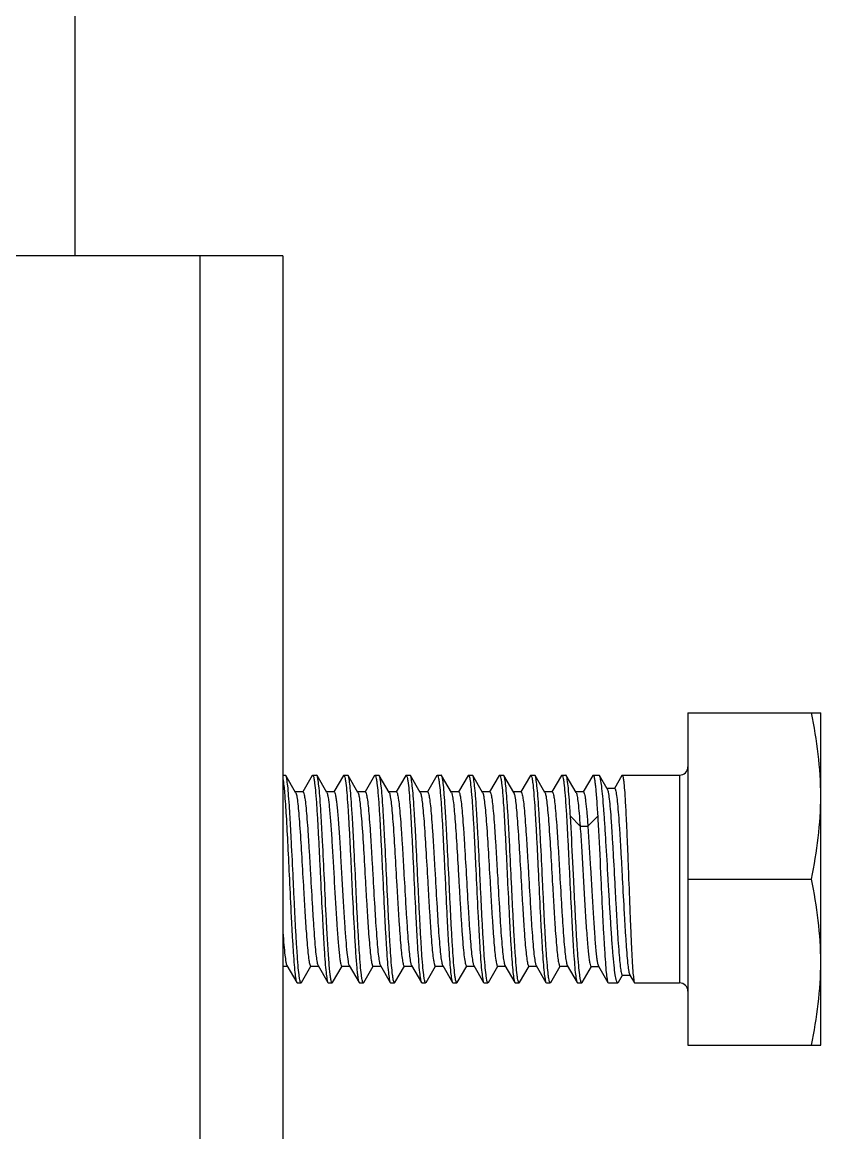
# Model space of a CAD drawing. Extents: x -1396510 to 1250330, y -1892470 to 1623980.
# Drawn here: x -1160316.3 to -1160133.3, y -62091 to -61836.6 of the extents above; entities that cross this region are included whole.
import ezdxf

# ---------------------------------------------------------------- set-up
doc = ezdxf.new("R2010")
doc.units = 0
doc.header["$LTSCALE"] = 1000
doc.header["$MEASUREMENT"] = 0

msp = doc.modelspace()

# ---------------------------------------------------------------- linework, layer by layer
at = {"linetype": 'Continuous'}
for p, q in [((-1160304.19, -61890.08), (-1160304.19, -61664.71)), ((-1160256.59, -61890.08), (-1160451.74, -61890.08)), ((-1160275.63, -61890.08), (-1160275.63, -63356.1)), ((-1160256.59, -61890.08), (-1160256.59, -63356.1)), ((-1160163.78, -61994.8), (-1160163.78, -62070.95)), ((-1160163.78, -61994.8), (-1160133.32, -61994.8)), ((-1160133.32, -62070.95), (-1160133.32, -61994.8)), ((-1160256.59, -62009.08), (-1160256, -62009.08)), ((-1160255.9, -62009.16), (-1160256, -62009.08)), ((-1160253.66, -62013.03), (-1160255.9, -62009.16)), ((-1160249.85, -62009.16), (-1160252.04, -62012.93)), ((-1160249.85, -62009.16), (-1160249.75, -62009.08)), ((-1160249.75, -62009.08), (-1160248.86, -62009.08)), ((-1160248.77, -62009.16), (-1160248.86, -62009.08)), ((-1160246.52, -62013.03), (-1160248.77, -62009.16)), ((-1160242.71, -62009.16), (-1160244.9, -62012.93)), ((-1160242.71, -62009.16), (-1160242.61, -62009.08)), ((-1160242.61, -62009.08), (-1160241.72, -62009.08)), ((-1160241.63, -62009.16), (-1160241.72, -62009.08)), ((-1160239.38, -62013.03), (-1160241.63, -62009.16)), ((-1160235.57, -62009.16), (-1160237.76, -62012.93)), ((-1160235.57, -62009.16), (-1160235.47, -62009.08)), ((-1160235.47, -62009.08), (-1160234.58, -62009.08)), ((-1160234.49, -62009.16), (-1160234.58, -62009.08)), ((-1160232.24, -62013.03), (-1160234.49, -62009.16)), ((-1160228.43, -62009.16), (-1160230.62, -62012.93)), ((-1160228.43, -62009.16), (-1160228.33, -62009.08)), ((-1160228.33, -62009.08), (-1160227.44, -62009.08)), ((-1160227.35, -62009.16), (-1160227.44, -62009.08)), ((-1160225.1, -62013.03), (-1160227.35, -62009.16)), ((-1160221.29, -62009.16), (-1160223.48, -62012.93)), ((-1160221.29, -62009.16), (-1160221.19, -62009.08)), ((-1160221.19, -62009.08), (-1160220.3, -62009.08)), ((-1160217.96, -62013.03), (-1160220.21, -62009.16)), ((-1160214.15, -62009.16), (-1160216.35, -62012.93)), ((-1160214.15, -62009.16), (-1160214.06, -62009.08)), ((-1160214.06, -62009.08), (-1160213.16, -62009.08)), ((-1160213.07, -62009.16), (-1160213.16, -62009.08)), ((-1160210.82, -62013.03), (-1160213.07, -62009.16)), ((-1160207.01, -62009.16), (-1160209.21, -62012.93)), ((-1160207.01, -62009.16), (-1160206.92, -62009.08)), ((-1160206.92, -62009.08), (-1160206.02, -62009.08)), ((-1160205.93, -62009.16), (-1160206.02, -62009.08)), ((-1160203.68, -62013.03), (-1160205.93, -62009.16)), ((-1160199.87, -62009.16), (-1160202.07, -62012.93)), ((-1160199.87, -62009.16), (-1160199.78, -62009.08)), ((-1160199.78, -62009.08), (-1160198.88, -62009.08)), ((-1160198.79, -62009.16), (-1160198.88, -62009.08)), ((-1160196.54, -62013.03), (-1160198.79, -62009.16)), ((-1160192.73, -62009.16), (-1160194.93, -62012.93)), ((-1160192.73, -62009.16), (-1160192.64, -62009.08)), ((-1160192.64, -62009.08), (-1160191.74, -62009.08)), ((-1160189.4, -62013.03), (-1160191.65, -62009.16)), ((-1160185.59, -62009.16), (-1160187.79, -62012.93)), ((-1160185.59, -62009.16), (-1160185.5, -62009.08)), ((-1160185.5, -62009.08), (-1160184.14, -62009.08)), ((-1160184.02, -62009.18), (-1160184.14, -62009.08)), ((-1160182.25, -62012.23), (-1160184.02, -62009.18)), ((-1160178.88, -62009.13), (-1160180.63, -62012.14)), ((-1160178.88, -62009.13), (-1160178.82, -62009.08)), ((-1160178.82, -62009.08), (-1160165.68, -62009.08)), ((-1160165.68, -62009.08), (-1160165.68, -62056.67)), ((-1160180.58, -62012.14), (-1160182.31, -62012.14)), ((-1160251.99, -62012.93), (-1160253.72, -62012.93)), ((-1160253.66, -62013.03), (-1160253.6, -62013.16)), ((-1160244.85, -62012.93), (-1160246.58, -62012.93)), ((-1160237.71, -62012.93), (-1160239.44, -62012.93)), ((-1160239.38, -62013.03), (-1160239.33, -62013.15)), ((-1160230.57, -62012.93), (-1160232.3, -62012.93)), ((-1160232.24, -62013.03), (-1160232.19, -62013.14)), ((-1160223.43, -62012.93), (-1160225.16, -62012.93)), ((-1160225.1, -62013.03), (-1160225.05, -62013.14)), ((-1160216.29, -62012.93), (-1160218.02, -62012.93)), ((-1160209.15, -62012.93), (-1160210.88, -62012.93)), ((-1160210.82, -62013.03), (-1160210.78, -62013.13)), ((-1160202.01, -62012.93), (-1160203.74, -62012.93)), ((-1160203.68, -62013.03), (-1160203.64, -62013.12)), ((-1160194.87, -62012.93), (-1160196.6, -62012.93)), ((-1160196.54, -62013.03), (-1160196.5, -62013.12)), ((-1160187.73, -62012.93), (-1160189.46, -62012.93)), ((-1160190.7, -62018.47), (-1160188.47, -62020.8)), ((-1160186.69, -62020.8), (-1160184.45, -62018.47)), ((-1160188.47, -62020.8), (-1160186.69, -62020.8)), ((-1160218.52, -62032.87), (-1160218.58, -62031.58)), ((-1160212.33, -62031.58), (-1160212.27, -62032.87)), ((-1160163.78, -62032.87), (-1160135.46, -62032.87)), ((-1160256.59, -62052.82), (-1160255.61, -62052.82)), ((-1160255.67, -62052.72), (-1160253.42, -62056.59)), ((-1160252.33, -62056.59), (-1160250.15, -62052.82)), ((-1160250.2, -62052.82), (-1160248.47, -62052.82)), ((-1160248.53, -62052.72), (-1160246.28, -62056.59)), ((-1160245.2, -62056.59), (-1160243.01, -62052.82)), ((-1160243.06, -62052.82), (-1160241.33, -62052.82)), ((-1160241.39, -62052.72), (-1160239.14, -62056.59)), ((-1160238.06, -62056.59), (-1160235.87, -62052.82)), ((-1160235.92, -62052.82), (-1160234.19, -62052.82)), ((-1160234.25, -62052.72), (-1160232, -62056.59)), ((-1160230.92, -62056.59), (-1160228.73, -62052.82)), ((-1160228.78, -62052.82), (-1160227.05, -62052.82)), ((-1160227.11, -62052.72), (-1160224.86, -62056.59)), ((-1160223.78, -62056.59), (-1160221.59, -62052.82)), ((-1160221.64, -62052.82), (-1160219.92, -62052.82)), ((-1160219.97, -62052.72), (-1160217.72, -62056.59)), ((-1160216.64, -62056.59), (-1160214.45, -62052.82)), ((-1160214.5, -62052.82), (-1160212.78, -62052.82)), ((-1160212.83, -62052.72), (-1160210.58, -62056.59)), ((-1160209.5, -62056.59), (-1160207.31, -62052.82)), ((-1160207.37, -62052.82), (-1160205.64, -62052.82)), ((-1160205.69, -62052.72), (-1160203.44, -62056.59)), ((-1160202.36, -62056.59), (-1160200.17, -62052.82)), ((-1160200.23, -62052.82), (-1160198.5, -62052.82)), ((-1160198.55, -62052.72), (-1160196.3, -62056.59)), ((-1160195.22, -62056.59), (-1160193.03, -62052.82)), ((-1160193.09, -62052.82), (-1160191.36, -62052.82)), ((-1160191.41, -62052.72), (-1160189.16, -62056.59)), ((-1160187.99, -62056.58), (-1160185.88, -62052.95)), ((-1160185.94, -62052.95), (-1160184.21, -62052.95)), ((-1160184.27, -62052.86), (-1160182.09, -62056.6)), ((-1160179.7, -62056.54), (-1160178.74, -62054.9)), ((-1160178.78, -62054.87), (-1160177.05, -62054.87)), ((-1160177.1, -62054.79), (-1160177.05, -62054.87)), ((-1160177.05, -62054.87), (-1160176.03, -62056.63)), ((-1160253.42, -62056.59), (-1160253.32, -62056.67)), ((-1160253.32, -62056.67), (-1160252.43, -62056.67)), ((-1160252.33, -62056.59), (-1160252.43, -62056.67)), ((-1160246.28, -62056.59), (-1160246.18, -62056.67)), ((-1160246.18, -62056.67), (-1160245.29, -62056.67)), ((-1160245.2, -62056.59), (-1160245.29, -62056.67)), ((-1160239.14, -62056.59), (-1160239.04, -62056.67)), ((-1160239.04, -62056.67), (-1160238.15, -62056.67)), ((-1160238.06, -62056.59), (-1160238.15, -62056.67)), ((-1160232, -62056.59), (-1160231.9, -62056.67)), ((-1160231.9, -62056.67), (-1160231.01, -62056.67)), ((-1160230.92, -62056.59), (-1160231.01, -62056.67)), ((-1160224.86, -62056.59), (-1160224.76, -62056.67)), ((-1160224.76, -62056.67), (-1160223.87, -62056.67)), ((-1160223.78, -62056.59), (-1160223.87, -62056.67)), ((-1160217.72, -62056.59), (-1160217.62, -62056.67)), ((-1160217.62, -62056.67), (-1160216.73, -62056.67)), ((-1160216.64, -62056.59), (-1160216.73, -62056.67)), ((-1160210.58, -62056.59), (-1160210.49, -62056.67)), ((-1160210.49, -62056.67), (-1160209.59, -62056.67)), ((-1160209.5, -62056.59), (-1160209.59, -62056.67)), ((-1160203.44, -62056.59), (-1160203.35, -62056.67)), ((-1160203.35, -62056.67), (-1160202.45, -62056.67)), ((-1160202.36, -62056.59), (-1160202.45, -62056.67)), ((-1160196.3, -62056.59), (-1160196.21, -62056.67)), ((-1160196.21, -62056.67), (-1160195.31, -62056.67)), ((-1160195.22, -62056.59), (-1160195.31, -62056.67)), ((-1160189.16, -62056.59), (-1160189.07, -62056.67)), ((-1160189.07, -62056.67), (-1160188.1, -62056.67)), ((-1160187.99, -62056.58), (-1160188.1, -62056.67)), ((-1160182.09, -62056.6), (-1160182, -62056.67)), ((-1160182, -62056.67), (-1160179.85, -62056.67)), ((-1160179.7, -62056.54), (-1160179.85, -62056.67)), ((-1160176.03, -62056.63), (-1160175.98, -62056.67)), ((-1160175.98, -62056.67), (-1160165.68, -62056.67)), ((-1160163.78, -62070.95), (-1160133.32, -62070.95))]:
    msp.add_line(p, q, dxfattribs=at)
for centre, start, end in [((-1160165.68, -62007.17), 270, 0), ((-1160165.68, -62058.58), 0, 90)]:
    msp.add_arc(centre, 1.9, start, end, dxfattribs=at)
for points in [[(-1160133.32, -62013.84), (-1160133.32, -62007.45), (-1160134.15, -62001.05), (-1160135.46, -61994.8)], [(-1160135.46, -62032.87), (-1160134.15, -62026.62), (-1160133.32, -62020.22), (-1160133.32, -62013.84)], [(-1160133.32, -62051.91), (-1160133.32, -62045.53), (-1160134.15, -62039.12), (-1160135.46, -62032.87)], [(-1160135.46, -62070.95), (-1160134.15, -62064.7), (-1160133.32, -62058.3), (-1160133.32, -62051.91)]]:
    msp.add_open_spline(points, degree=3, dxfattribs=at)
for points, knots in [([(-1160256.59, -62009.89), (-1160256.4, -62010.95), (-1160256.16, -62013.79), (-1160255.8, -62018.91), (-1160255.46, -62025.5), (-1160255.23, -62030.33), (-1160255.11, -62032.87)], [0, 0, 0, 0, 0.140058, 0.370691, 0.667791, 1, 1, 1, 1]), ([(-1160254.21, -62032.87), (-1160254.35, -62029.99), (-1160254.55, -62025.79), (-1160254.84, -62020.42), (-1160255.04, -62016.94), (-1160255.25, -62014.01), (-1160255.43, -62011.73), (-1160255.65, -62010.2), (-1160255.77, -62009.39), (-1160255.9, -62009.16)], [0, 0, 0, 0, 0.363957, 0.530228, 0.678248, 0.80294, 0.900058, 0.966367, 1, 1, 1, 1]), ([(-1160249.75, -62009.08), (-1160249.7, -62009.08), (-1160249.59, -62009.27), (-1160249.51, -62009.59), (-1160249.4, -62010.18), (-1160249.24, -62011.35), (-1160249.05, -62013.34), (-1160248.84, -62016.26), (-1160248.62, -62019.82), (-1160248.41, -62023.88), (-1160248.19, -62028.29), (-1160248.04, -62031.33), (-1160247.97, -62032.87)], [0, 0, 0, 0, 0.006677, 0.021736, 0.045902, 0.079117, 0.171507, 0.295565, 0.446598, 0.618848, 0.805696, 1, 1, 1, 1]), ([(-1160247.07, -62032.87), (-1160247.21, -62029.99), (-1160247.41, -62025.79), (-1160247.7, -62020.42), (-1160247.9, -62016.94), (-1160248.11, -62014.01), (-1160248.3, -62011.73), (-1160248.52, -62010.2), (-1160248.63, -62009.39), (-1160248.77, -62009.16)], [0, 0, 0, 0, 0.363958, 0.530225, 0.678245, 0.80294, 0.90006, 0.966367, 1, 1, 1, 1]), ([(-1160242.61, -62009.08), (-1160242.56, -62009.08), (-1160242.46, -62009.27), (-1160242.37, -62009.59), (-1160242.26, -62010.18), (-1160242.1, -62011.35), (-1160241.91, -62013.34), (-1160241.7, -62016.26), (-1160241.48, -62019.82), (-1160241.27, -62023.88), (-1160241.05, -62028.29), (-1160240.9, -62031.33), (-1160240.83, -62032.87)], [0, 0, 0, 0, 0.006686, 0.021758, 0.045933, 0.079154, 0.171555, 0.295617, 0.446646, 0.618881, 0.805711, 1, 1, 1, 1]), ([(-1160239.93, -62032.87), (-1160240.07, -62029.99), (-1160240.27, -62025.79), (-1160240.56, -62020.42), (-1160240.76, -62016.94), (-1160240.97, -62014.01), (-1160241.16, -62011.73), (-1160241.38, -62010.2), (-1160241.49, -62009.39), (-1160241.63, -62009.16)], [0, 0, 0, 0, 0.363963, 0.530225, 0.678242, 0.802937, 0.90006, 0.966368, 1, 1, 1, 1]), ([(-1160235.47, -62009.08), (-1160235.42, -62009.08), (-1160235.32, -62009.27), (-1160235.23, -62009.59), (-1160235.12, -62010.18), (-1160234.96, -62011.35), (-1160234.77, -62013.34), (-1160234.56, -62016.26), (-1160234.34, -62019.82), (-1160234.13, -62023.88), (-1160233.91, -62028.29), (-1160233.76, -62031.33), (-1160233.69, -62032.87)], [0, 0, 0, 0, 0.006697, 0.021779, 0.045964, 0.079195, 0.171609, 0.295674, 0.446694, 0.618911, 0.805729, 1, 1, 1, 1]), ([(-1160232.79, -62032.87), (-1160232.93, -62029.99), (-1160233.13, -62025.79), (-1160233.42, -62020.42), (-1160233.62, -62016.94), (-1160233.83, -62014.01), (-1160234.02, -62011.73), (-1160234.24, -62010.2), (-1160234.35, -62009.39), (-1160234.49, -62009.16)], [0, 0, 0, 0, 0.363962, 0.530226, 0.678239, 0.802933, 0.900057, 0.966368, 1, 1, 1, 1]), ([(-1160228.33, -62009.08), (-1160228.28, -62009.08), (-1160228.18, -62009.27), (-1160228.09, -62009.59), (-1160227.98, -62010.18), (-1160227.82, -62011.35), (-1160227.63, -62013.34), (-1160227.42, -62016.26), (-1160227.2, -62019.82), (-1160226.99, -62023.88), (-1160226.77, -62028.29), (-1160226.62, -62031.33), (-1160226.55, -62032.87)], [0, 0, 0, 0, 0.006676, 0.021733, 0.045899, 0.079113, 0.171508, 0.295569, 0.446596, 0.61884, 0.805693, 1, 1, 1, 1]), ([(-1160225.66, -62032.87), (-1160225.79, -62029.99), (-1160225.99, -62025.79), (-1160226.28, -62020.42), (-1160226.48, -62016.94), (-1160226.69, -62014.01), (-1160226.88, -62011.73), (-1160227.1, -62010.2), (-1160227.21, -62009.39), (-1160227.35, -62009.16)], [0, 0, 0, 0, 0.363961, 0.530225, 0.678245, 0.802939, 0.90006, 0.966367, 1, 1, 1, 1]), ([(-1160221.19, -62009.08), (-1160221.14, -62009.08), (-1160221.04, -62009.27), (-1160220.95, -62009.59), (-1160220.84, -62010.18), (-1160220.68, -62011.35), (-1160220.49, -62013.34), (-1160220.28, -62016.26), (-1160220.06, -62019.82), (-1160219.85, -62023.88), (-1160219.63, -62028.29), (-1160219.48, -62031.33), (-1160219.41, -62032.87)], [0, 0, 0, 0, 0.006689, 0.021763, 0.04594, 0.079164, 0.171568, 0.295631, 0.446657, 0.618886, 0.805714, 1, 1, 1, 1]), ([(-1160220.21, -62009.16), (-1160220.22, -62009.13), (-1160220.24, -62009.1), (-1160220.28, -62009.08), (-1160220.3, -62009.08)], [0, 0, 0, 0, 0.600612, 1, 1, 1, 1]), ([(-1160218.58, -62031.58), (-1160218.71, -62028.83), (-1160218.9, -62024.83), (-1160219.18, -62019.73), (-1160219.37, -62016.46), (-1160219.58, -62013.72), (-1160219.75, -62011.57), (-1160219.96, -62010.13), (-1160220.08, -62009.37), (-1160220.21, -62009.16)], [0, 0, 0, 0, 0.367266, 0.533405, 0.680662, 0.804347, 0.900563, 0.966339, 1, 1, 1, 1]), ([(-1160214.06, -62009.08), (-1160214, -62009.08), (-1160213.9, -62009.25), (-1160213.82, -62009.56), (-1160213.71, -62010.1), (-1160213.56, -62011.2), (-1160213.38, -62013.06), (-1160213.17, -62015.8), (-1160212.96, -62019.15), (-1160212.75, -62023), (-1160212.54, -62027.19), (-1160212.4, -62030.1), (-1160212.33, -62031.58)], [0, 0, 0, 0, 0.006689, 0.021571, 0.045424, 0.078208, 0.169526, 0.292465, 0.442701, 0.6149, 0.802905, 1, 1, 1, 1]), ([(-1160211.38, -62032.87), (-1160211.51, -62029.99), (-1160211.71, -62025.79), (-1160212, -62020.42), (-1160212.2, -62016.94), (-1160212.41, -62014.01), (-1160212.6, -62011.73), (-1160212.82, -62010.2), (-1160212.93, -62009.39), (-1160213.07, -62009.16)], [0, 0, 0, 0, 0.363957, 0.530226, 0.678247, 0.80294, 0.900059, 0.966367, 1, 1, 1, 1]), ([(-1160206.92, -62009.08), (-1160206.86, -62009.08), (-1160206.76, -62009.27), (-1160206.67, -62009.59), (-1160206.56, -62010.18), (-1160206.41, -62011.35), (-1160206.21, -62013.34), (-1160206, -62016.26), (-1160205.79, -62019.82), (-1160205.57, -62023.88), (-1160205.35, -62028.29), (-1160205.2, -62031.33), (-1160205.13, -62032.87)], [0, 0, 0, 0, 0.00668, 0.021743, 0.045911, 0.079128, 0.171521, 0.29558, 0.446613, 0.618858, 0.805701, 1, 1, 1, 1]), ([(-1160204.24, -62032.87), (-1160204.37, -62029.99), (-1160204.57, -62025.79), (-1160204.86, -62020.42), (-1160205.06, -62016.94), (-1160205.27, -62014.01), (-1160205.46, -62011.73), (-1160205.68, -62010.2), (-1160205.79, -62009.39), (-1160205.93, -62009.16)], [0, 0, 0, 0, 0.363959, 0.530225, 0.678245, 0.80294, 0.900061, 0.966367, 1, 1, 1, 1]), ([(-1160199.78, -62009.08), (-1160199.72, -62009.08), (-1160199.62, -62009.27), (-1160199.53, -62009.59), (-1160199.42, -62010.18), (-1160199.27, -62011.35), (-1160199.08, -62013.34), (-1160198.86, -62016.26), (-1160198.65, -62019.82), (-1160198.43, -62023.88), (-1160198.21, -62028.29), (-1160198.06, -62031.33), (-1160197.99, -62032.87)], [0, 0, 0, 0, 0.006689, 0.021764, 0.045941, 0.079165, 0.171569, 0.295632, 0.446659, 0.618889, 0.805716, 1, 1, 1, 1]), ([(-1160197.1, -62032.87), (-1160197.23, -62029.99), (-1160197.43, -62025.79), (-1160197.72, -62020.42), (-1160197.92, -62016.94), (-1160198.13, -62014.01), (-1160198.32, -62011.73), (-1160198.54, -62010.2), (-1160198.65, -62009.39), (-1160198.79, -62009.16)], [0, 0, 0, 0, 0.363963, 0.530225, 0.678242, 0.802937, 0.90006, 0.966368, 1, 1, 1, 1]), ([(-1160192.64, -62009.08), (-1160192.58, -62009.08), (-1160192.48, -62009.27), (-1160192.4, -62009.59), (-1160192.28, -62010.18), (-1160192.13, -62011.35), (-1160191.94, -62013.34), (-1160191.72, -62016.26), (-1160191.51, -62019.82), (-1160191.29, -62023.88), (-1160191.07, -62028.29), (-1160190.93, -62031.33), (-1160190.85, -62032.87)], [0, 0, 0, 0, 0.006697, 0.021779, 0.045964, 0.079194, 0.171609, 0.295674, 0.446694, 0.618911, 0.805729, 1, 1, 1, 1]), ([(-1160191.65, -62009.16), (-1160191.66, -62009.13), (-1160191.68, -62009.1), (-1160191.73, -62009.08), (-1160191.74, -62009.08)], [0, 0, 0, 0, 0.600476, 1, 1, 1, 1]), ([(-1160190.7, -62018.47), (-1160190.77, -62017.26), (-1160190.91, -62015.1), (-1160191.13, -62012.31), (-1160191.32, -62010.52), (-1160191.5, -62009.57), (-1160191.59, -62009.26), (-1160191.65, -62009.16)], [0, 0, 0, 0, 0.387446, 0.690986, 0.897716, 0.962073, 1, 1, 1, 1]), ([(-1160185.5, -62009.08), (-1160185.43, -62009.08), (-1160185.31, -62009.35), (-1160185.21, -62009.78), (-1160185.08, -62010.58), (-1160184.96, -62011.64), (-1160184.83, -62013), (-1160184.65, -62015.3), (-1160184.53, -62017.15), (-1160184.45, -62018.47)], [0, 0, 0, 0, 0.021546, 0.072917, 0.155846, 0.269667, 0.412995, 0.584026, 1, 1, 1, 1]), ([(-1160182.04, -62032.87), (-1160182.21, -62030.01), (-1160182.44, -62025.84), (-1160182.78, -62020.51), (-1160183.02, -62017.05), (-1160183.26, -62014.12), (-1160183.48, -62011.82), (-1160183.73, -62010.26), (-1160183.88, -62009.43), (-1160184.02, -62009.18)], [0, 0, 0, 0, 0.361155, 0.526427, 0.673911, 0.798642, 0.896457, 0.964179, 1, 1, 1, 1]), ([(-1160178.82, -62009.08), (-1160178.77, -62009.08), (-1160178.68, -62009.28), (-1160178.61, -62009.59), (-1160178.52, -62010.18), (-1160178.39, -62011.35), (-1160178.23, -62013.34), (-1160178.06, -62016.26), (-1160177.88, -62019.82), (-1160177.7, -62023.88), (-1160177.53, -62028.29), (-1160177.41, -62031.33), (-1160177.35, -62032.87)], [0, 0, 0, 0, 0.006203, 0.021073, 0.045141, 0.078305, 0.170688, 0.294821, 0.44599, 0.618417, 0.805472, 1, 1, 1, 1]), ([(-1160182.25, -62012.23), (-1160182.12, -62012.46), (-1160181.99, -62013.26), (-1160181.76, -62014.76), (-1160181.56, -62016.98), (-1160181.35, -62019.79), (-1160181.14, -62023.1), (-1160180.84, -62028.15), (-1160180.56, -62033.41), (-1160180.28, -62038.7), (-1160180.07, -62042.47), (-1160179.86, -62045.91), (-1160179.65, -62048.9), (-1160179.44, -62051.35), (-1160179.25, -62053.14), (-1160179.07, -62054.25), (-1160178.93, -62054.72), (-1160178.83, -62054.87), (-1160178.78, -62054.87)], [0, 0, 0, 0, 0.018844, 0.055045, 0.107437, 0.174076, 0.252464, 0.339678, 0.527511, 0.621285, 0.710453, 0.791854, 0.862644, 0.920393, 0.963178, 0.989688, 0.996707, 1, 1, 1, 1]), ([(-1160180.58, -62012.14), (-1160180.53, -62012.14), (-1160180.42, -62012.29), (-1160180.33, -62012.58), (-1160180.22, -62013.09), (-1160180.07, -62014.11), (-1160179.88, -62015.83), (-1160179.67, -62018.37), (-1160179.45, -62021.45), (-1160179.24, -62024.97), (-1160179.02, -62028.8), (-1160178.74, -62034.1), (-1160178.46, -62039.33), (-1160178.17, -62044.3), (-1160177.97, -62047.53), (-1160177.76, -62050.24), (-1160177.57, -62052.37), (-1160177.35, -62053.81), (-1160177.23, -62054.56), (-1160177.1, -62054.79)], [0, 0, 0, 0, 0.003488, 0.010904, 0.022688, 0.038824, 0.083607, 0.143647, 0.216697, 0.300025, 0.390537, 0.484902, 0.671459, 0.756962, 0.833182, 0.897479, 0.947675, 0.982144, 1, 1, 1, 1]), ([(-1160253.6, -62013.16), (-1160253.49, -62013.45), (-1160253.35, -62014.27), (-1160253.14, -62015.81), (-1160252.94, -62017.95), (-1160252.65, -62021.74), (-1160252.3, -62027.28), (-1160251.97, -62033.15), (-1160251.69, -62037.99), (-1160251.49, -62041.44), (-1160251.28, -62044.59), (-1160251.07, -62047.33), (-1160250.87, -62049.57), (-1160250.68, -62051.22), (-1160250.49, -62052.24), (-1160250.35, -62052.68), (-1160250.25, -62052.82), (-1160250.2, -62052.82)], [0, 0, 0, 0, 0.023208, 0.06259, 0.116944, 0.184435, 0.349152, 0.534126, 0.626268, 0.713899, 0.79398, 0.86374, 0.920773, 0.963144, 0.989509, 0.996558, 1, 1, 1, 1]), ([(-1160251.99, -62012.93), (-1160251.94, -62012.93), (-1160251.84, -62013.07), (-1160251.7, -62013.53), (-1160251.51, -62014.58), (-1160251.31, -62016.29), (-1160251.1, -62018.6), (-1160250.89, -62021.43), (-1160250.68, -62024.67), (-1160250.47, -62028.21), (-1160250.19, -62033.14), (-1160249.91, -62038.03), (-1160249.62, -62042.69), (-1160249.41, -62045.75), (-1160249.2, -62048.33), (-1160249, -62050.38), (-1160248.79, -62051.76), (-1160248.66, -62052.5), (-1160248.53, -62052.72)], [0, 0, 0, 0, 0.003516, 0.010771, 0.037949, 0.081609, 0.140308, 0.211978, 0.294061, 0.383613, 0.477416, 0.664254, 0.750571, 0.827952, 0.893624, 0.945254, 0.981055, 1, 1, 1, 1]), ([(-1160246.52, -62013.03), (-1160246.45, -62013.15), (-1160246.35, -62013.53), (-1160246.13, -62014.66), (-1160245.91, -62016.78), (-1160245.63, -62020.04), (-1160245.36, -62024.11), (-1160245.08, -62028.73), (-1160244.72, -62035.14), (-1160244.44, -62039.98), (-1160244.23, -62043.15)], [0, 0, 0, 0, 0.014139, 0.038106, 0.114569, 0.22512, 0.362916, 0.519336, 0.684562, 1, 1, 1, 1]), ([(-1160244.85, -62012.93), (-1160244.77, -62012.93), (-1160244.64, -62013.23), (-1160244.52, -62013.71), (-1160244.37, -62014.59), (-1160244.23, -62015.74), (-1160244.09, -62017.21), (-1160243.88, -62019.68), (-1160243.63, -62023.28), (-1160243.34, -62028.04), (-1160243.05, -62033.13), (-1160242.76, -62038.21), (-1160242.55, -62041.55), (-1160242.45, -62043.15)], [0, 0, 0, 0, 0.007549, 0.025288, 0.053782, 0.092698, 0.14142, 0.199125, 0.337396, 0.498012, 0.669894, 0.841157, 1, 1, 1, 1]), ([(-1160239.33, -62013.15), (-1160239.22, -62013.43), (-1160239.07, -62014.25), (-1160238.87, -62015.78), (-1160238.67, -62017.91), (-1160238.37, -62021.7), (-1160238.03, -62027.24), (-1160237.7, -62033.11), (-1160237.42, -62037.96), (-1160237.21, -62041.41), (-1160237, -62044.57), (-1160236.8, -62047.32), (-1160236.59, -62049.57), (-1160236.4, -62051.22), (-1160236.21, -62052.24), (-1160236.07, -62052.68), (-1160235.97, -62052.82), (-1160235.92, -62052.82)], [0, 0, 0, 0, 0.022931, 0.062083, 0.116262, 0.183637, 0.34829, 0.533386, 0.625634, 0.713389, 0.793599, 0.863481, 0.920621, 0.963074, 0.989491, 0.996553, 1, 1, 1, 1]), ([(-1160237.71, -62012.93), (-1160237.66, -62012.93), (-1160237.56, -62013.07), (-1160237.42, -62013.53), (-1160237.23, -62014.58), (-1160237.03, -62016.29), (-1160236.82, -62018.6), (-1160236.61, -62021.43), (-1160236.4, -62024.67), (-1160236.19, -62028.21), (-1160235.91, -62033.14), (-1160235.63, -62038.03), (-1160235.34, -62042.69), (-1160235.13, -62045.75), (-1160234.92, -62048.33), (-1160234.73, -62050.38), (-1160234.51, -62051.76), (-1160234.38, -62052.5), (-1160234.25, -62052.72)], [0, 0, 0, 0, 0.003516, 0.010771, 0.037949, 0.081609, 0.140308, 0.211978, 0.294061, 0.383613, 0.477416, 0.664254, 0.750571, 0.827952, 0.893624, 0.945254, 0.981055, 1, 1, 1, 1]), ([(-1160232.19, -62013.14), (-1160232.08, -62013.42), (-1160231.93, -62014.24), (-1160231.73, -62015.77), (-1160231.53, -62017.89), (-1160231.23, -62021.69), (-1160230.89, -62027.22), (-1160230.56, -62033.09), (-1160230.28, -62037.94), (-1160230.07, -62041.4), (-1160229.86, -62044.56), (-1160229.66, -62047.31), (-1160229.45, -62049.56), (-1160229.26, -62051.22), (-1160229.07, -62052.24), (-1160228.93, -62052.68), (-1160228.83, -62052.82), (-1160228.78, -62052.82)], [0, 0, 0, 0, 0.022792, 0.061828, 0.11592, 0.183237, 0.347858, 0.533014, 0.625317, 0.713133, 0.793408, 0.863351, 0.920544, 0.963039, 0.989482, 0.996551, 1, 1, 1, 1]), ([(-1160230.57, -62012.93), (-1160230.52, -62012.93), (-1160230.42, -62013.07), (-1160230.28, -62013.53), (-1160230.09, -62014.58), (-1160229.89, -62016.29), (-1160229.68, -62018.6), (-1160229.47, -62021.43), (-1160229.26, -62024.67), (-1160229.05, -62028.21), (-1160228.77, -62033.14), (-1160228.49, -62038.03), (-1160228.2, -62042.69), (-1160227.99, -62045.75), (-1160227.78, -62048.33), (-1160227.59, -62050.38), (-1160227.37, -62051.76), (-1160227.24, -62052.5), (-1160227.11, -62052.72)], [0, 0, 0, 0, 0.003516, 0.010771, 0.037949, 0.081609, 0.140308, 0.211978, 0.294061, 0.383613, 0.477416, 0.664254, 0.750571, 0.827952, 0.893624, 0.945254, 0.981055, 1, 1, 1, 1]), ([(-1160225.05, -62013.14), (-1160224.94, -62013.42), (-1160224.79, -62014.23), (-1160224.59, -62015.75), (-1160224.39, -62017.88), (-1160224.09, -62021.67), (-1160223.75, -62027.2), (-1160223.42, -62033.08), (-1160223.14, -62037.93), (-1160222.93, -62041.39), (-1160222.72, -62044.55), (-1160222.52, -62047.3), (-1160222.31, -62049.56), (-1160222.12, -62051.21), (-1160221.93, -62052.24), (-1160221.79, -62052.68), (-1160221.69, -62052.82), (-1160221.64, -62052.82)], [0, 0, 0, 0, 0.022654, 0.061574, 0.115578, 0.182837, 0.347426, 0.532643, 0.624999, 0.712877, 0.793216, 0.863221, 0.920468, 0.963004, 0.989473, 0.996549, 1, 1, 1, 1]), ([(-1160223.43, -62012.93), (-1160223.38, -62012.93), (-1160223.28, -62013.07), (-1160223.14, -62013.53), (-1160222.95, -62014.58), (-1160222.75, -62016.29), (-1160222.54, -62018.6), (-1160222.33, -62021.43), (-1160222.12, -62024.67), (-1160221.91, -62028.21), (-1160221.63, -62033.14), (-1160221.35, -62038.03), (-1160221.06, -62042.69), (-1160220.85, -62045.75), (-1160220.64, -62048.33), (-1160220.45, -62050.38), (-1160220.23, -62051.76), (-1160220.1, -62052.5), (-1160219.97, -62052.72)], [0, 0, 0, 0, 0.003516, 0.010772, 0.037949, 0.081609, 0.140308, 0.211978, 0.294061, 0.383612, 0.477416, 0.664254, 0.750571, 0.827952, 0.893624, 0.945254, 0.981055, 1, 1, 1, 1]), ([(-1160217.96, -62013.03), (-1160217.85, -62013.23), (-1160217.72, -62013.88), (-1160217.52, -62015.12), (-1160217.34, -62016.93), (-1160217.14, -62019.23), (-1160216.94, -62021.96), (-1160216.67, -62026.19), (-1160216.48, -62029.51), (-1160216.35, -62031.79)], [0, 0, 0, 0, 0.036414, 0.10397, 0.201071, 0.324823, 0.471425, 0.636308, 1, 1, 1, 1]), ([(-1160216.29, -62012.93), (-1160216.24, -62012.93), (-1160216.14, -62013.07), (-1160216, -62013.53), (-1160215.81, -62014.57), (-1160215.62, -62016.26), (-1160215.41, -62018.57), (-1160215.2, -62021.37), (-1160214.91, -62025.84), (-1160214.71, -62029.36), (-1160214.57, -62031.79)], [0, 0, 0, 0, 0.007368, 0.022553, 0.07941, 0.170757, 0.293599, 0.443643, 0.615565, 1, 1, 1, 1]), ([(-1160210.78, -62013.13), (-1160210.66, -62013.4), (-1160210.52, -62014.21), (-1160210.31, -62015.72), (-1160210.11, -62017.84), (-1160209.82, -62021.63), (-1160209.47, -62027.16), (-1160209.14, -62033.04), (-1160208.86, -62037.9), (-1160208.65, -62041.37), (-1160208.44, -62044.54), (-1160208.24, -62047.29), (-1160208.03, -62049.55), (-1160207.84, -62051.21), (-1160207.65, -62052.24), (-1160207.51, -62052.68), (-1160207.41, -62052.82), (-1160207.37, -62052.82)], [0, 0, 0, 0, 0.022376, 0.061065, 0.114893, 0.182035, 0.346559, 0.531898, 0.624361, 0.712364, 0.792832, 0.86296, 0.920314, 0.962934, 0.989455, 0.996544, 1, 1, 1, 1]), ([(-1160209.15, -62012.93), (-1160209.1, -62012.93), (-1160209, -62013.07), (-1160208.86, -62013.53), (-1160208.67, -62014.58), (-1160208.47, -62016.29), (-1160208.26, -62018.6), (-1160208.06, -62021.43), (-1160207.84, -62024.67), (-1160207.63, -62028.21), (-1160207.35, -62033.14), (-1160207.07, -62038.03), (-1160206.78, -62042.69), (-1160206.57, -62045.75), (-1160206.36, -62048.33), (-1160206.17, -62050.38), (-1160205.95, -62051.76), (-1160205.82, -62052.5), (-1160205.69, -62052.72)], [0, 0, 0, 0, 0.003515, 0.010772, 0.037949, 0.081609, 0.140308, 0.211978, 0.294061, 0.383612, 0.477416, 0.664253, 0.750571, 0.827952, 0.893624, 0.945254, 0.981055, 1, 1, 1, 1]), ([(-1160203.64, -62013.12), (-1160203.53, -62013.4), (-1160203.38, -62014.2), (-1160203.17, -62015.71), (-1160202.98, -62017.82), (-1160202.68, -62021.61), (-1160202.34, -62027.15), (-1160202, -62033.02), (-1160201.72, -62037.89), (-1160201.51, -62041.35), (-1160201.31, -62044.53), (-1160201.1, -62047.29), (-1160200.89, -62049.55), (-1160200.7, -62051.21), (-1160200.51, -62052.23), (-1160200.37, -62052.68), (-1160200.27, -62052.82), (-1160200.23, -62052.82)], [0, 0, 0, 0, 0.022237, 0.060809, 0.11455, 0.181633, 0.346125, 0.531524, 0.624042, 0.712107, 0.792639, 0.862829, 0.920237, 0.962898, 0.989446, 0.996542, 1, 1, 1, 1]), ([(-1160202.01, -62012.93), (-1160201.96, -62012.93), (-1160201.86, -62013.07), (-1160201.72, -62013.53), (-1160201.53, -62014.58), (-1160201.33, -62016.29), (-1160201.12, -62018.6), (-1160200.92, -62021.43), (-1160200.7, -62024.67), (-1160200.49, -62028.21), (-1160200.21, -62033.14), (-1160199.93, -62038.03), (-1160199.64, -62042.69), (-1160199.43, -62045.75), (-1160199.22, -62048.33), (-1160199.03, -62050.38), (-1160198.81, -62051.76), (-1160198.68, -62052.5), (-1160198.55, -62052.72)], [0, 0, 0, 0, 0.003515, 0.010772, 0.037949, 0.081609, 0.140308, 0.211978, 0.294061, 0.383612, 0.477415, 0.664253, 0.750571, 0.827952, 0.893624, 0.945254, 0.981055, 1, 1, 1, 1]), ([(-1160196.5, -62013.12), (-1160196.39, -62013.39), (-1160196.24, -62014.19), (-1160196.04, -62015.69), (-1160195.84, -62017.8), (-1160195.54, -62021.59), (-1160195.2, -62027.13), (-1160194.86, -62033.01), (-1160194.58, -62037.87), (-1160194.38, -62041.34), (-1160194.17, -62044.52), (-1160193.96, -62047.28), (-1160193.75, -62049.55), (-1160193.56, -62051.21), (-1160193.37, -62052.23), (-1160193.24, -62052.68), (-1160193.13, -62052.82), (-1160193.09, -62052.82)], [0, 0, 0, 0, 0.022098, 0.060554, 0.114206, 0.18123, 0.34569, 0.53115, 0.623722, 0.711849, 0.792446, 0.862698, 0.92016, 0.962863, 0.989437, 0.99654, 1, 1, 1, 1]), ([(-1160194.87, -62012.93), (-1160194.82, -62012.93), (-1160194.72, -62013.07), (-1160194.58, -62013.53), (-1160194.39, -62014.58), (-1160194.19, -62016.29), (-1160193.98, -62018.6), (-1160193.78, -62021.43), (-1160193.56, -62024.67), (-1160193.35, -62028.21), (-1160193.07, -62033.14), (-1160192.79, -62038.03), (-1160192.5, -62042.69), (-1160192.3, -62045.75), (-1160192.08, -62048.33), (-1160191.89, -62050.38), (-1160191.67, -62051.76), (-1160191.54, -62052.5), (-1160191.41, -62052.72)], [0, 0, 0, 0, 0.003515, 0.010772, 0.037949, 0.081609, 0.140308, 0.211978, 0.294061, 0.383612, 0.477415, 0.664253, 0.750571, 0.827952, 0.893624, 0.945254, 0.981055, 1, 1, 1, 1]), ([(-1160189.4, -62013.03), (-1160189.26, -62013.27), (-1160189.13, -62014.11), (-1160188.89, -62015.7), (-1160188.68, -62018.03), (-1160188.54, -62019.81), (-1160188.47, -62020.8)], [0, 0, 0, 0, 0.108395, 0.316903, 0.618184, 1, 1, 1, 1]), ([(-1160187.73, -62012.93), (-1160187.67, -62012.93), (-1160187.55, -62013.15), (-1160187.45, -62013.52), (-1160187.32, -62014.19), (-1160187.13, -62015.53), (-1160186.91, -62017.77), (-1160186.76, -62019.7), (-1160186.69, -62020.8)], [0, 0, 0, 0, 0.023235, 0.075178, 0.15823, 0.271917, 0.585415, 1, 1, 1, 1]), ([(-1160189.95, -62032.87), (-1160190.01, -62031.59), (-1160190.25, -62026.79), (-1160190.49, -62021.98), (-1160190.7, -62018.47)], [0, 0, 0, 0, 0.2673, 1, 1, 1, 1]), ([(-1160184.45, -62018.47), (-1160184.39, -62019.55), (-1160184.12, -62024.35), (-1160183.89, -62029.16), (-1160183.72, -62032.87)], [0, 0, 0, 0, 0.22604, 1, 1, 1, 1]), ([(-1160188.47, -62020.8), (-1160188.35, -62022.41), (-1160188.14, -62025.82), (-1160187.83, -62031.08), (-1160187.53, -62036.48), (-1160187.22, -62041.61), (-1160186.96, -62045.53), (-1160186.74, -62048.23), (-1160186.59, -62049.85), (-1160186.44, -62051.12), (-1160186.28, -62052.1), (-1160186.16, -62052.61), (-1160186.02, -62052.95), (-1160185.94, -62052.95)], [0, 0, 0, 0, 0.15003, 0.317321, 0.489066, 0.652114, 0.794019, 0.853588, 0.904016, 0.944371, 0.97394, 0.992316, 1, 1, 1, 1]), ([(-1160186.69, -62020.8), (-1160186.45, -62024.05), (-1160186.16, -62029.07), (-1160185.78, -62035.78), (-1160185.49, -62040.76), (-1160185.2, -62045.19), (-1160184.95, -62048.39), (-1160184.74, -62050.44), (-1160184.59, -62051.54), (-1160184.45, -62052.31), (-1160184.34, -62052.72), (-1160184.27, -62052.86)], [0, 0, 0, 0, 0.303539, 0.468638, 0.62733, 0.768529, 0.882427, 0.926602, 0.961222, 0.985757, 1, 1, 1, 1]), ([(-1160255.11, -62032.87), (-1160254.97, -62035.76), (-1160254.77, -62039.96), (-1160254.49, -62045.33), (-1160254.28, -62048.81), (-1160254.07, -62051.74), (-1160253.89, -62054.02), (-1160253.67, -62055.55), (-1160253.55, -62056.36), (-1160253.42, -62056.59)], [0, 0, 0, 0, 0.364017, 0.530302, 0.678331, 0.803024, 0.900132, 0.966412, 1, 1, 1, 1]), ([(-1160252.43, -62056.67), (-1160252.48, -62056.67), (-1160252.59, -62056.48), (-1160252.67, -62056.16), (-1160252.78, -62055.57), (-1160252.94, -62054.4), (-1160253.13, -62052.41), (-1160253.34, -62049.49), (-1160253.56, -62045.93), (-1160253.78, -62041.87), (-1160253.99, -62037.46), (-1160254.14, -62034.42), (-1160254.21, -62032.87)], [0, 0, 0, 0, 0.006682, 0.021748, 0.045918, 0.079135, 0.171528, 0.295585, 0.446611, 0.618853, 0.805701, 1, 1, 1, 1]), ([(-1160247.97, -62032.87), (-1160247.83, -62035.76), (-1160247.63, -62039.96), (-1160247.35, -62045.34), (-1160247.14, -62048.81), (-1160246.93, -62051.74), (-1160246.75, -62054.02), (-1160246.53, -62055.55), (-1160246.41, -62056.36), (-1160246.28, -62056.59)], [0, 0, 0, 0, 0.364034, 0.530327, 0.678354, 0.803043, 0.900143, 0.966415, 1, 1, 1, 1]), ([(-1160246.46, -62045.14), (-1160246.51, -62044.18), (-1160246.73, -62040.1), (-1160246.92, -62036.01), (-1160247.07, -62032.87)], [0, 0, 0, 0, 0.233581, 1, 1, 1, 1]), ([(-1160240.83, -62032.87), (-1160240.78, -62033.94), (-1160240.58, -62038.03), (-1160240.38, -62042.12), (-1160240.21, -62045.14)], [0, 0, 0, 0, 0.261816, 1, 1, 1, 1]), ([(-1160238.15, -62056.67), (-1160238.2, -62056.67), (-1160238.31, -62056.48), (-1160238.39, -62056.16), (-1160238.5, -62055.57), (-1160238.66, -62054.4), (-1160238.85, -62052.41), (-1160239.06, -62049.49), (-1160239.28, -62045.93), (-1160239.5, -62041.86), (-1160239.72, -62037.46), (-1160239.86, -62034.42), (-1160239.93, -62032.87)], [0, 0, 0, 0, 0.006692, 0.02177, 0.045951, 0.079177, 0.171585, 0.295649, 0.446674, 0.618898, 0.805721, 1, 1, 1, 1]), ([(-1160233.69, -62032.87), (-1160233.55, -62035.76), (-1160233.35, -62039.96), (-1160233.07, -62045.34), (-1160232.86, -62048.81), (-1160232.65, -62051.74), (-1160232.47, -62054.02), (-1160232.25, -62055.55), (-1160232.13, -62056.36), (-1160232, -62056.59)], [0, 0, 0, 0, 0.364024, 0.530311, 0.678341, 0.803035, 0.90014, 0.966414, 1, 1, 1, 1]), ([(-1160231.01, -62056.67), (-1160231.06, -62056.67), (-1160231.17, -62056.48), (-1160231.25, -62056.16), (-1160231.36, -62055.57), (-1160231.52, -62054.4), (-1160231.71, -62052.41), (-1160231.92, -62049.49), (-1160232.14, -62045.93), (-1160232.36, -62041.87), (-1160232.58, -62037.46), (-1160232.72, -62034.42), (-1160232.79, -62032.87)], [0, 0, 0, 0, 0.006683, 0.021749, 0.045921, 0.079139, 0.171536, 0.295597, 0.446627, 0.618868, 0.805705, 1, 1, 1, 1]), ([(-1160226.55, -62032.87), (-1160226.41, -62035.76), (-1160226.21, -62039.96), (-1160225.93, -62045.34), (-1160225.72, -62048.81), (-1160225.51, -62051.74), (-1160225.33, -62054.02), (-1160225.11, -62055.55), (-1160224.99, -62056.36), (-1160224.86, -62056.59)], [0, 0, 0, 0, 0.364021, 0.530312, 0.678344, 0.803036, 0.900139, 0.966413, 1, 1, 1, 1]), ([(-1160223.87, -62056.67), (-1160223.92, -62056.67), (-1160224.03, -62056.48), (-1160224.11, -62056.16), (-1160224.22, -62055.57), (-1160224.38, -62054.4), (-1160224.57, -62052.41), (-1160224.78, -62049.49), (-1160225, -62045.93), (-1160225.22, -62041.87), (-1160225.44, -62037.46), (-1160225.58, -62034.42), (-1160225.66, -62032.87)], [0, 0, 0, 0, 0.006673, 0.021728, 0.04589, 0.079102, 0.171488, 0.295544, 0.446579, 0.618833, 0.80569, 1, 1, 1, 1]), ([(-1160219.41, -62032.87), (-1160219.27, -62035.76), (-1160219.07, -62039.96), (-1160218.79, -62045.34), (-1160218.58, -62048.81), (-1160218.37, -62051.74), (-1160218.19, -62054.02), (-1160217.97, -62055.55), (-1160217.85, -62056.36), (-1160217.72, -62056.59)], [0, 0, 0, 0, 0.364022, 0.530315, 0.678347, 0.803036, 0.900137, 0.966413, 1, 1, 1, 1]), ([(-1160216.73, -62056.67), (-1160216.78, -62056.67), (-1160216.89, -62056.48), (-1160216.97, -62056.16), (-1160217.08, -62055.57), (-1160217.24, -62054.4), (-1160217.43, -62052.41), (-1160217.64, -62049.49), (-1160217.86, -62045.93), (-1160218.08, -62041.87), (-1160218.3, -62037.46), (-1160218.44, -62034.42), (-1160218.52, -62032.87)], [0, 0, 0, 0, 0.006671, 0.021725, 0.045886, 0.079098, 0.171491, 0.295553, 0.446588, 0.618835, 0.805687, 1, 1, 1, 1]), ([(-1160216.35, -62031.79), (-1160216.27, -62033.14), (-1160216.12, -62035.79), (-1160215.9, -62039.65), (-1160215.67, -62043.24), (-1160215.45, -62046.4), (-1160215.23, -62049), (-1160215.03, -62050.78), (-1160214.87, -62051.83), (-1160214.75, -62052.35), (-1160214.67, -62052.65), (-1160214.56, -62052.82), (-1160214.5, -62052.82)], [0, 0, 0, 0, 0.191103, 0.376469, 0.548513, 0.700189, 0.825314, 0.918839, 0.952565, 0.977198, 0.992701, 1, 1, 1, 1]), ([(-1160214.57, -62031.79), (-1160214.42, -62034.29), (-1160214.22, -62037.94), (-1160213.93, -62042.63), (-1160213.72, -62045.71), (-1160213.5, -62048.31), (-1160213.31, -62050.36), (-1160213.09, -62051.76), (-1160212.96, -62052.5), (-1160212.83, -62052.72)], [0, 0, 0, 0, 0.357179, 0.522363, 0.670515, 0.796289, 0.895183, 0.963748, 1, 1, 1, 1]), ([(-1160212.27, -62032.87), (-1160212.13, -62035.76), (-1160211.93, -62039.96), (-1160211.65, -62045.33), (-1160211.44, -62048.81), (-1160211.23, -62051.74), (-1160211.05, -62054.02), (-1160210.83, -62055.55), (-1160210.71, -62056.36), (-1160210.58, -62056.59)], [0, 0, 0, 0, 0.364016, 0.530299, 0.678328, 0.803022, 0.900132, 0.966412, 1, 1, 1, 1]), ([(-1160209.59, -62056.67), (-1160209.64, -62056.67), (-1160209.75, -62056.48), (-1160209.83, -62056.16), (-1160209.95, -62055.57), (-1160210.1, -62054.4), (-1160210.29, -62052.41), (-1160210.5, -62049.49), (-1160210.72, -62045.93), (-1160210.94, -62041.87), (-1160211.16, -62037.46), (-1160211.3, -62034.42), (-1160211.38, -62032.87)], [0, 0, 0, 0, 0.006683, 0.021751, 0.045922, 0.07914, 0.171535, 0.295594, 0.446618, 0.618857, 0.805703, 1, 1, 1, 1]), ([(-1160205.13, -62032.87), (-1160204.99, -62035.76), (-1160204.79, -62039.96), (-1160204.51, -62045.34), (-1160204.3, -62048.81), (-1160204.09, -62051.74), (-1160203.91, -62054.02), (-1160203.69, -62055.55), (-1160203.57, -62056.36), (-1160203.44, -62056.59)], [0, 0, 0, 0, 0.364034, 0.530325, 0.678352, 0.803041, 0.900142, 0.966414, 1, 1, 1, 1]), ([(-1160202.45, -62056.67), (-1160202.51, -62056.67), (-1160202.61, -62056.48), (-1160202.69, -62056.16), (-1160202.81, -62055.57), (-1160202.96, -62054.4), (-1160203.15, -62052.41), (-1160203.37, -62049.49), (-1160203.58, -62045.93), (-1160203.8, -62041.86), (-1160204.02, -62037.46), (-1160204.16, -62034.42), (-1160204.24, -62032.87)], [0, 0, 0, 0, 0.006696, 0.021778, 0.045963, 0.079194, 0.171608, 0.295673, 0.446692, 0.618909, 0.805729, 1, 1, 1, 1]), ([(-1160197.99, -62032.87), (-1160197.85, -62035.76), (-1160197.65, -62039.96), (-1160197.37, -62045.34), (-1160197.16, -62048.81), (-1160196.95, -62051.74), (-1160196.77, -62054.02), (-1160196.55, -62055.55), (-1160196.43, -62056.36), (-1160196.3, -62056.59)], [0, 0, 0, 0, 0.364027, 0.530312, 0.678339, 0.803032, 0.900139, 0.966415, 1, 1, 1, 1]), ([(-1160195.31, -62056.67), (-1160195.37, -62056.67), (-1160195.47, -62056.48), (-1160195.55, -62056.16), (-1160195.67, -62055.57), (-1160195.82, -62054.4), (-1160196.01, -62052.41), (-1160196.23, -62049.49), (-1160196.44, -62045.93), (-1160196.66, -62041.86), (-1160196.88, -62037.46), (-1160197.02, -62034.42), (-1160197.1, -62032.87)], [0, 0, 0, 0, 0.006693, 0.021771, 0.045952, 0.079179, 0.171588, 0.295652, 0.446676, 0.6189, 0.805722, 1, 1, 1, 1]), ([(-1160190.85, -62032.87), (-1160190.71, -62035.76), (-1160190.51, -62039.96), (-1160190.23, -62045.34), (-1160190.02, -62048.81), (-1160189.82, -62051.74), (-1160189.63, -62054.02), (-1160189.41, -62055.55), (-1160189.29, -62056.36), (-1160189.16, -62056.59)], [0, 0, 0, 0, 0.364025, 0.530311, 0.678341, 0.803035, 0.90014, 0.966414, 1, 1, 1, 1]), ([(-1160188.1, -62056.67), (-1160188.15, -62056.67), (-1160188.26, -62056.48), (-1160188.35, -62056.16), (-1160188.47, -62055.57), (-1160188.63, -62054.4), (-1160188.83, -62052.41), (-1160189.05, -62049.49), (-1160189.28, -62045.93), (-1160189.5, -62041.87), (-1160189.73, -62037.46), (-1160189.88, -62034.42), (-1160189.95, -62032.87)], [0, 0, 0, 0, 0.006868, 0.022, 0.046199, 0.079427, 0.17181, 0.295831, 0.44681, 0.618994, 0.805771, 1, 1, 1, 1]), ([(-1160183.72, -62032.87), (-1160183.58, -62035.77), (-1160183.39, -62039.98), (-1160183.11, -62045.37), (-1160182.91, -62048.85), (-1160182.71, -62051.78), (-1160182.54, -62054.06), (-1160182.32, -62055.58), (-1160182.22, -62056.38), (-1160182.09, -62056.6)], [0, 0, 0, 0, 0.365079, 0.53175, 0.679987, 0.804667, 0.901508, 0.967249, 1, 1, 1, 1]), ([(-1160179.85, -62056.67), (-1160179.91, -62056.67), (-1160180.04, -62056.5), (-1160180.23, -62055.91), (-1160180.47, -62054.58), (-1160180.72, -62052.42), (-1160180.98, -62049.49), (-1160181.25, -62045.93), (-1160181.51, -62041.86), (-1160181.78, -62037.46), (-1160181.95, -62034.42), (-1160182.04, -62032.87)], [0, 0, 0, 0, 0.007547, 0.022985, 0.080637, 0.173055, 0.296975, 0.447746, 0.61965, 0.806111, 1, 1, 1, 1]), ([(-1160177.35, -62032.87), (-1160177.24, -62035.8), (-1160177.08, -62040.05), (-1160176.85, -62045.49), (-1160176.69, -62048.99), (-1160176.53, -62051.91), (-1160176.4, -62054.18), (-1160176.21, -62055.65), (-1160176.15, -62056.42), (-1160176.03, -62056.63)], [0, 0, 0, 0, 0.36864, 0.53657, 0.68548, 0.810114, 0.906077, 0.97003, 1, 1, 1, 1]), ([(-1160244.23, -62043.15), (-1160244.14, -62044.49), (-1160244.01, -62046.38), (-1160243.81, -62048.74), (-1160243.66, -62050.14), (-1160243.53, -62051.24), (-1160243.38, -62052.08), (-1160243.27, -62052.53), (-1160243.14, -62052.82), (-1160243.06, -62052.82)], [0, 0, 0, 0, 0.410879, 0.581806, 0.725913, 0.840918, 0.925076, 0.977487, 1, 1, 1, 1]), ([(-1160242.45, -62043.15), (-1160242.37, -62044.37), (-1160242.21, -62046.57), (-1160241.96, -62049.43), (-1160241.75, -62051.29), (-1160241.55, -62052.28), (-1160241.45, -62052.61), (-1160241.39, -62052.72)], [0, 0, 0, 0, 0.381097, 0.684377, 0.893928, 0.960143, 1, 1, 1, 1]), ([(-1160256.59, -62045.08), (-1160256.52, -62046.06), (-1160256.38, -62047.81), (-1160256.18, -62050.1), (-1160255.94, -62051.65), (-1160255.81, -62052.48), (-1160255.67, -62052.72)], [0, 0, 0, 0, 0.381924, 0.683092, 0.891493, 1, 1, 1, 1]), ([(-1160245.29, -62056.67), (-1160245.37, -62056.67), (-1160245.49, -62056.31), (-1160245.61, -62055.8), (-1160245.75, -62054.79), (-1160245.89, -62053.48), (-1160246.03, -62051.81), (-1160246.24, -62049), (-1160246.37, -62046.74), (-1160246.46, -62045.14)], [0, 0, 0, 0, 0.021095, 0.073096, 0.157182, 0.272316, 0.416719, 0.588047, 1, 1, 1, 1]), ([(-1160240.21, -62045.14), (-1160240.13, -62046.62), (-1160239.97, -62049.27), (-1160239.75, -62052.37), (-1160239.56, -62054.33), (-1160239.43, -62055.37), (-1160239.3, -62056.09), (-1160239.21, -62056.47), (-1160239.14, -62056.59)], [0, 0, 0, 0, 0.386254, 0.691736, 0.808776, 0.899775, 0.963628, 1, 1, 1, 1])]:
    msp.add_open_spline(points, degree=3, knots=knots, dxfattribs=at)

doc.saveas('drawing.dxf')
